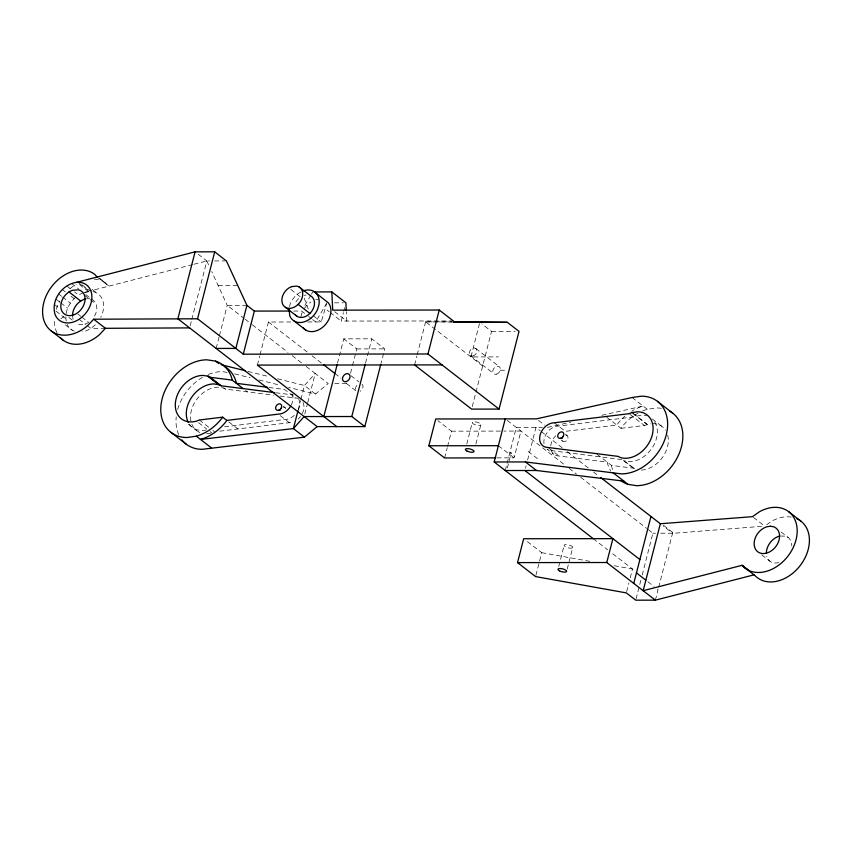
<?xml version="1.0" encoding="UTF-8"?>
<svg xmlns="http://www.w3.org/2000/svg" width="852" height="852" viewBox="0 0 852 852"><rect width="100%" height="100%" fill="white"/><g stroke="black" fill="none" stroke-linecap="round" stroke-linejoin="round"><path stroke-width="0.64" stroke-dasharray="4.26 3.19" d="M66.254 321.044C64.326 311.779 69.438 302.055 76.733 296.475M497.035 457.875L514.075 457.843L520.966 431.048L503.915 431.08M298.285 409.578L300.564 400.706M300.884 399.439L304.462 385.498L315.219 373.464L328.212 383.538L315.506 394.05L288.551 387.33M453.328 320.948L341.237 321.066L343.42 312.556M343.729 311.331L344.666 307.689M414.573 364.933L416.852 356.061M417.171 354.794L425.851 320.97M444.606 457.971L447.225 447.758M447.545 446.491L451.485 431.176L437.822 420.6M479.484 323.6L470.943 356.935L498.409 356.913M472.264 406.574L491.54 331.407L481.763 323.856M466.768 444.052L472.338 422.358M475.895 444.062L480.816 424.924A4.462 1.491 14.4 0 0 475.246 421.878A4.462 1.491 14.4 0 0 473.659 424.115A4.462 1.491 14.4 0 0 480.816 424.924M505.247 470.528L516.312 427.438L542.394 427.416M558.731 566.516L564.226 545.11M567.208 569.083L572.704 547.676A4.462 1.491 14.4 0 0 567.144 544.63A4.462 1.491 14.4 0 0 565.558 546.867A4.462 1.491 14.4 0 0 572.704 547.676M626.667 591.65L628.936 582.853M630.224 577.826L632.482 569.019L611.811 553.044M642.195 575.036L652.888 533.214L647.648 529.156M636.071 598.924L641.226 578.817M655.369 600.159L658.063 589.648L655.007 587.284M190.166 325.783L191.476 320.693M191.796 319.425L206.834 260.936L197.046 253.363M216.152 348.436L219.081 337.03M219.411 335.763L227.228 305.346L211.711 271.543M257.379 365.093L259.658 356.221M259.977 354.954L268.444 322.003L292.055 321.981M304.792 414.019L307.391 403.891M307.721 402.623L315.219 373.464L305.793 366.168M337.52 363.208L343.771 338.851L371.77 338.819L384.763 348.883L381.163 362.899M350.513 373.272L352.153 366.861M352.483 365.583L356.764 348.915L343.771 338.851M365.551 363.027L371.77 338.819M507.345 467.982L511.296 452.614L509.826 452.614L514.48 456.225M525.514 468.185L526.11 465.852M527.612 460.005L535.983 427.438L540.157 430.675M535.897 575.324L541.734 552.671L525.673 540.296M658.692 587.22L672.569 533.192L663.165 525.918M307.796 321.96L321.236 321.95L326.486 304.121M289.478 306.624C291.033 300.117 295.665 294.313 301.789 291.565M304.856 305.421L310.788 295.303M311.449 294.174L312.769 291.927M326.859 302.843L315.666 321.96L312.641 319.617M606.624 417.182L621.001 428.322L621.555 427.427A42.557 31.737 -52.2 0 1 637.935 413.199M766.693 524.715L771.731 521.168A35.688 26.614 -52.2 0 1 791.167 517.058M60.748 318.755L63.975 316.646M83.358 292.577L78.512 295.037L74.593 292.002M621.001 428.322L644.378 425.478L650.491 423.881M192.659 264.589L89.992 290.99L81.185 284.163M193.947 264.248L206.834 260.936L209.443 260.936M84.593 292.289L89.769 291.501L79.012 283.162M547.527 427.406L570.787 422.219M601.789 415.297L643.132 406.063A42.557 31.737 -52.2 0 0 631.737 411.143M84.646 292.364L89.769 291.501M780.389 536.014L785.619 536.174A14.963 11.161 -52.2 0 1 791.785 545.823M642.589 410.941A42.557 31.737 -52.2 0 1 647.318 409.301L656.658 407.97A42.557 31.737 -52.2 0 1 661.727 408.396M224.566 426.788L285.111 419.429A13.515 10.086 -52.2 0 0 296.251 413.241M219.741 431.165L289.339 422.698A13.515 10.086 -52.2 0 0 292.3 422.283M660.758 533.203L673.772 533.256L762.05 526.334M105.424 328.308L90.844 328.382L86.925 325.347M334.485 302.833L343.377 302.822M293.695 311.044L301.565 311.044L307.604 315.719M451.485 431.176L502.605 431.08M652.888 533.214L655.507 533.214M214.661 260.936L225.088 260.925M218.197 285.686L237.825 285.665M246.91 305.325L227.228 305.346L243.991 318.318M482.669 366.019L425.627 321.843L451.794 321.811M491.54 331.407L515.098 331.385M356.764 348.915L384.763 348.883M500.23 370.237L506.525 370.237M334.772 383.528L347.872 383.528M425.627 321.843L452.061 322.088M268.966 387.479L284.632 389.47L295.676 398.022A13.515 10.086 -52.2 0 1 298.424 398.438M275.782 392.751L291.448 394.742A13.515 10.086 -52.2 0 1 293.312 394.934M190.912 421.037A25.475 19 -52.2 0 1 218.133 387.202L223.32 387.99L225.429 389.098L273.481 395.2M280.01 396.031L295.676 398.022M551.01 449.856A13.515 10.086 -52.2 0 0 558.997 456.012L607.295 462.157L607.391 463.051A42.557 31.737 -52.2 0 0 610.852 471.092M597.103 454.265L611.48 465.394L633.324 468.174L635.528 469.292L622.333 459.665L552.181 450.74A13.515 10.086 -52.2 0 1 547.091 449.089L553.896 454.372M227.143 372.367L222.138 371.6A42.557 31.737 -52.2 0 0 208.08 374.582M541.734 552.671L589.659 561.308M614.313 565.749L632.482 569.019L634.57 570.638M247.996 371.408L268.529 376.531M277.518 378.778L304.462 385.498L315.506 394.05M234.651 373.879L250.051 377.724M259.04 379.96L279.573 385.083M334.729 311.704L346.807 321.055L346.359 311.938M593.216 538.666L607.678 549.849M245.035 319.127L251.319 323.994M252.373 324.804L287.987 352.387M292.172 355.625L301.597 362.92M632.099 397.511L647.318 409.301M652.259 418.928L662.26 426.671M632.876 413.209L647.254 424.339M632.685 413.231L647.062 424.371M630.011 414.349L644.378 425.478M781.092 532.01L788.217 537.537M753.487 517.462L764.681 526.131M761.773 554.897L769.92 561.212M623.334 460.431L633.324 468.174M475.831 348.521L499.315 366.711M470.368 355.582L493.862 373.772M554.29 422.784L565.334 431.336L616.816 425.084L617.37 424.19A42.557 31.737 -52.2 0 1 624.963 416.138M565.462 434.254L567.155 435.564M538.496 420.409L544.513 425.073M561.106 439.898L562.789 441.208M663.591 525.375L673.772 533.256M541.212 431.485L562.107 447.673M567.336 451.72L588.242 467.908M593.461 471.955L598.69 476.002M548.805 448.12L558.997 456.012M507.281 420.441L563.886 464.287M569.125 468.344L576.453 474.021M580.638 477.258L646.604 528.346M528.123 451.432L539.156 459.984M327.136 310.149L329.149 311.704M330.161 312.492L341.237 321.066M498.388 445.692L514.075 457.843M290.862 289.488L300.649 297.071A12.29 9.17 -52.2 0 0 294.664 304.313M313.185 315.709L321.236 321.95M308.616 316.497L311.63 318.84M647.882 581.767L653.995 586.495M350.981 375.711L358.98 381.898M334.879 373.464L340.875 378.107M268.444 322.003L307.892 352.558M312.045 355.774L321.385 363.016M346.53 383.538L356.519 391.281A4.462 3.323 -52.2 0 1 357.414 384.88M283.375 406.244L285.058 407.554M280.244 415.659L289.339 422.698M245.674 390.567L247.368 391.877M99.652 278.167L108.918 286.123L98.15 277.784M223.735 387.788L225.429 389.098M92.229 289.456L97.117 293.248M79.492 284.6L88.299 291.427M71.611 283.482L78.469 288.785M85.786 294.59L92.644 299.893A14.271 10.65 -52.2 0 1 93.837 317.21M84.401 295.133L89.3 298.924M90.28 299.68L96.148 304.228M66.765 285.942L70.684 288.977M62.334 289.542L65.274 291.81M71.142 296.358L74.081 298.637M228.762 421.921L237.846 428.961M58.628 294.025L61.568 296.294M62.537 297.05L70.375 303.12M77.862 314.037L80.791 316.316M81.771 317.072L88.619 322.375A14.271 10.65 -52.2 0 1 76.712 323.526M55.891 299.095L59.81 302.13M60.79 302.886L67.638 308.19M79.098 319.287L85.945 324.591M54.326 304.409L59.214 308.2M68.884 317.466L74.752 322.013M199.347 420.004L209.336 427.747M212.872 430.484L214.566 431.794M55.976 311.108L65.764 318.691M198.569 422.667L206.557 428.865M210.093 431.602L211.786 432.912M65.38 324.868L72.228 330.171M188.367 424.232L196.588 430.611M206.834 260.936L209.539 266.836M304.207 298.083L308.584 309.915M611.48 465.394L611.576 466.289A42.557 31.737 -52.2 0 0 613.27 471.081M298.775 399.141A13.515 10.086 -52.2 0 1 298.125 410.27M291.959 393.869A13.515 10.086 -52.2 0 1 291.309 404.988M206.429 429.919A25.475 19 -52.2 0 1 188.995 423.646M178.76 434.712A42.557 31.737 -52.2 0 1 176.236 416.83M177.695 409.375A42.557 31.737 -52.2 0 1 203.415 376.829M361.983 384.22A4.462 3.323 -52.2 0 1 360.172 391.281M303.003 402.421A13.515 10.086 -52.2 0 1 302.353 413.539M300.479 416.522A13.515 10.086 -52.2 0 1 298.072 419.077M210.657 433.199A25.475 19 -52.2 0 1 206.195 433.711M199.826 432.486A25.475 19 -52.2 0 1 191.157 422.102M92.996 291.65A22.301 16.635 -52.2 0 1 100.749 317.306M95.275 324.782A22.301 16.635 -52.2 0 1 82.271 331.833M74.209 331.14A22.301 16.635 -52.2 0 1 67.191 324.463M73.197 319.191A14.271 10.65 -52.2 0 1 72.686 317.221M87 298.732A14.271 10.65 -52.2 0 1 90.003 298.871M282.939 407.224A3.568 2.662 -52.2 0 1 285.825 408.736M544.002 443.626A13.515 10.086 -52.2 0 1 558.518 426.064L633.387 416.969L641.663 415.052A25.475 19 -52.2 0 1 646.838 415.84M654.624 421.846A25.475 19 -52.2 0 1 650.726 449.92A25.475 19 -52.2 0 1 624.527 460.783M565.813 435.127A3.568 2.662 -52.2 0 1 567.081 440.015A3.568 2.662 -52.2 0 1 562.032 440.026M56.967 332.685A35.688 26.614 -52.2 0 1 54.347 320.171M56.221 309.319A35.688 26.614 -52.2 0 1 59.917 300.99M69.971 288.7A35.688 26.614 -52.2 0 1 76.254 284.131M94.295 279.158A35.688 26.614 -52.2 0 1 106.5 283.482M778.845 562.565A14.963 11.161 -52.2 0 1 766.725 556.218M300.905 316.784A17.839 13.312 -52.2 0 1 303.152 310.469M304.356 308.477A17.839 13.312 -52.2 0 1 310.863 302.013M315.73 299.723A17.839 13.312 -52.2 0 1 318.701 299.127M304.239 295.42A12.29 9.17 -52.2 0 1 306.049 295.08M550.733 445.83A13.515 10.086 -52.2 0 1 555.738 435.755M667.691 435.18A25.475 19 -52.2 0 1 640.704 470.08M652.653 423.572A25.475 19 -52.2 0 1 665.614 430.367M496.524 374.177A4.462 3.323 -52.2 0 0 499.9 367.361A4.462 3.323 -52.2 0 0 493.34 369.193A4.462 3.323 -52.2 0 0 496.524 374.177M473.03 355.987A4.462 3.323 -52.2 0 0 476.417 349.171A4.462 3.323 -52.2 0 0 469.846 351.003A4.462 3.323 -52.2 0 0 473.03 355.987"/><path stroke-width="1.28" d="M289.105 308.733L289.712 315.613A17.839 13.312 -52.2 0 0 303.12 322.152A17.839 13.312 -52.2 0 0 317.679 309.074L318.936 304.824A17.839 13.312 -52.2 0 0 316.625 293.77L314.005 291.49A17.839 13.312 -52.2 0 0 303.003 290.947M314.037 291.927L331.822 291.906L332.717 310.149L439.227 310.032L453.328 320.948L453.104 321.811L507.291 322.312L519.028 331.385L499.07 409.088L427.938 353.985L243.289 354.176L197.557 318.786L214.715 251.819L195.087 251.851L76.552 282.332C62.271 284.334 50.79 300.149 55.007 314.303A22.301 16.635 -52.2 0 0 85.488 313.536A22.301 16.635 -52.2 0 0 81.249 282.555L76.552 282.332M243.289 354.176L254.354 311.087L246.91 305.325L226.387 260.925L214.715 251.819M297.955 410.845L293.407 428.588L304.441 437.14L317.136 426.618L364.794 426.596L380.833 364.166M427.938 353.985L439.227 310.032M495.726 457.875L444.606 457.971L428.844 445.766L435.723 418.971L536.483 418.854L632.099 397.511L641.439 396.18A42.557 31.737 -52.2 0 1 666.232 434.999A42.557 31.737 -52.2 0 1 621.481 473.893L525.418 461.944L494.203 461.976L505.268 418.886M796.897 518.74A35.688 26.614 -52.2 0 1 801.966 563.108A35.688 26.614 -52.2 0 1 757.247 577.603L754.073 574.834L655.369 600.159L635.741 600.181L626.348 592.907L535.578 576.58L517.537 562.608L523.671 538.741L612.897 538.645L639.884 559.551M655.369 600.159L606.762 562.512L612.897 538.645L524.907 470.528M633.76 583.418L650.949 516.472M600.777 477.621L660.343 523.746L643.153 590.692L741.858 565.377L748.535 570.02M195.087 251.851L177.866 318.808L317.136 426.618M246.91 305.325L235.844 348.415L216.152 348.436M290.756 406.021A13.515 10.086 -52.2 0 1 278.295 414.147L226.813 420.409L226.249 421.293A42.557 31.737 -52.2 0 1 200.497 439.419L293.407 428.588L304.143 416.553L323.813 416.553L337.19 364.486M364.794 426.596L351.801 416.522L365.22 364.294M226.813 420.409L222.628 417.171L222.074 418.055A42.557 31.737 -52.2 0 1 196.311 436.181L186.971 437.523A42.557 31.737 -52.2 0 1 162.168 398.704A42.557 31.737 -52.2 0 1 206.919 359.81L215.577 361.131L218.719 363.559M197.557 318.786L93.677 319.212L87.639 325.624A35.688 26.614 -52.2 0 1 47.776 327.594A35.688 26.614 -52.2 0 1 53.846 283.95A35.688 26.614 -52.2 0 1 94.753 274.376L97.171 277.028M189.623 327.892L105.424 328.308L99.386 334.729A35.688 26.614 -52.2 0 1 60.29 337.584M68.98 291.948L72.09 290.372L78.256 289.776A14.271 10.65 -52.2 0 1 82.09 308.115A14.271 10.65 -52.2 0 1 62.867 312.599A14.271 10.65 -52.2 0 1 68.98 291.948L80.727 301.044M304.441 437.14L202.19 449.313A42.557 31.737 -52.2 0 1 181.923 439.93M222.628 417.171L199.347 420.004L196.567 421.122A25.475 19 -52.2 0 1 175.533 401.729A25.475 19 -52.2 0 1 202.914 375.412L208.101 376.201L210.21 377.298L221.2 385.818L274.472 392.591M254.354 311.087L289.765 311.055M428.844 445.766L498.388 445.692M623.866 481.124L536.462 470.496L505.247 470.528M517.537 562.608L606.762 562.512M507.291 322.312L453.381 322.099M442.028 364.901L257.379 365.093L336.806 426.618M499.07 409.088L471.614 409.109L414.573 364.933M323.813 416.553L351.801 416.522M660.343 523.746L752.476 516.674L759.526 511.711A35.688 26.614 -52.2 0 1 796.013 539.88A35.688 26.614 -52.2 0 1 745.031 568.146L742.433 565.291M210.21 377.298L232.149 380.088L243.139 388.608M267.656 387.309L236.334 383.325L236.228 382.442A42.557 31.737 -52.2 0 0 224.182 366.275M221.2 385.818L219.092 384.71L213.905 383.922A25.475 19 -52.2 0 0 191.444 397.607A25.475 19 -52.2 0 0 188.356 422.539M620.65 480.496A42.557 31.737 -52.2 0 0 628.041 484.362L636.7 485.683A42.557 31.737 -52.2 0 0 678.682 454.723A42.557 31.737 -52.2 0 0 669.736 411.197M221.041 364.688L245.429 370.769M657.488 401.367L672.707 413.156M788.686 511.679L800.891 521.136M741.858 565.377L754.073 574.834M612.822 472.572L628.041 484.362M331.822 291.906L345.923 302.822L346.295 310.639M314.005 291.49L328.371 302.865A17.839 13.312 -52.2 0 1 330.683 313.919L329.426 318.169A17.839 13.312 -52.2 0 1 303.216 327.839M525.418 461.944L536.462 470.496M299.169 286.986L310.916 296.081A12.29 9.17 -52.2 0 1 310.969 312.279A12.29 9.17 -52.2 0 1 295.388 314.857M298.147 304.366L309.894 313.461M494.203 461.976L593.216 538.666M636.455 572.906L645.848 580.191M285.452 307.338L297.188 316.433M294.1 321.023L305.847 330.118M323.462 364.624L334.879 373.464M208.101 376.201L219.092 384.71M207.92 376.169L218.911 384.689M93.677 319.212L105.424 328.308M196.311 436.181L211.53 447.971M51.109 330.842L62.856 339.948M170.922 432.337L186.141 444.126M232.149 380.088L232.053 379.204A42.557 31.737 -52.2 0 0 215.577 361.131M72.569 316.177A14.271 10.65 -52.2 0 1 85.956 298.882M279.967 410.376A3.568 2.662 -52.2 0 1 281.405 408.076M562.054 438.397A3.568 2.662 -52.2 0 1 563.502 436.086M766.353 552.916A14.963 11.161 -52.2 0 1 779.292 536.174M291.586 286.613L288.903 287.965A12.29 9.17 -52.2 0 0 281.874 299.595A12.29 9.17 -52.2 0 0 287.72 308.211L290.308 308.339A12.29 9.17 -52.2 0 0 302.215 297.636A12.29 9.17 -52.2 0 0 296.89 286.102L291.586 286.613M631.843 412.581L629.159 413.689L554.29 422.784A13.515 10.086 -52.2 0 0 540.083 435.138A13.515 10.086 -52.2 0 0 547.953 447.47L618.105 456.384L620.299 457.503A25.475 19 -52.2 0 0 651.311 438.045A25.475 19 -52.2 0 0 637.434 411.782L631.843 412.581M770.368 526.248L767.077 526.717A14.963 11.161 -52.2 0 0 754.829 547.761A14.963 11.161 -52.2 0 0 774.862 547.74A14.963 11.161 -52.2 0 0 773.414 526.717L770.368 526.248M559.413 570.797A4.462 1.491 14.4 0 0 566.559 571.607A4.462 1.491 14.4 0 0 560.999 568.561A4.462 1.491 14.4 0 0 559.413 570.797M278.604 410.249A3.568 2.662 -52.2 0 0 281.309 404.796A3.568 2.662 -52.2 0 0 276.048 406.255A3.568 2.662 -52.2 0 0 278.604 410.249M560.691 438.258A3.568 2.662 -52.2 0 0 563.396 432.805A3.568 2.662 -52.2 0 0 558.145 434.275A3.568 2.662 -52.2 0 0 560.691 438.258M346.189 381.621A4.462 3.323 -52.2 0 0 349.576 374.805A4.462 3.323 -52.2 0 0 343.005 376.637A4.462 3.323 -52.2 0 0 346.189 381.621M466.779 450.91A4.462 1.491 14.4 0 0 473.936 451.72A4.462 1.491 14.4 0 0 468.366 448.674A4.462 1.491 14.4 0 0 466.779 450.91"/></g></svg>
